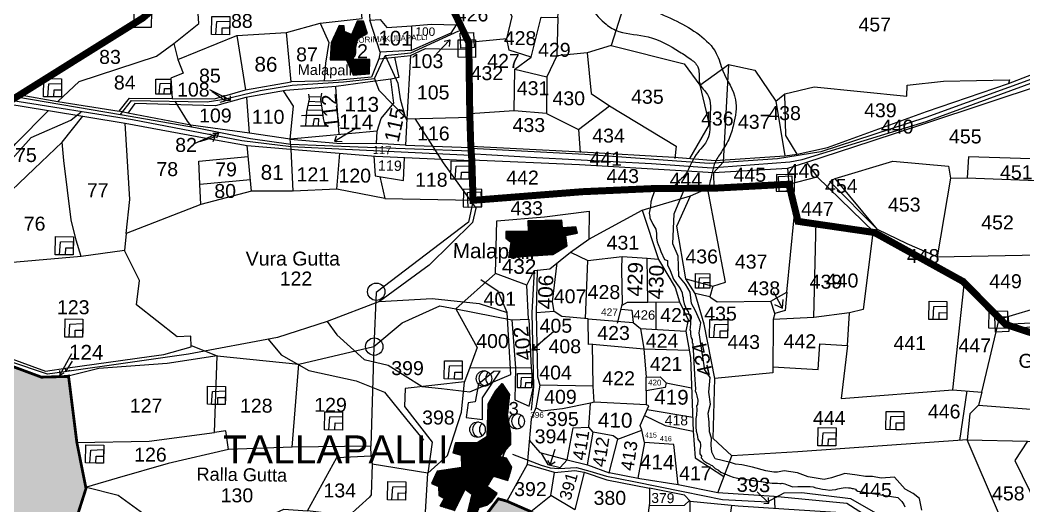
# Model space of a CAD drawing. Header units: inches. Extents: x 215816 to 245985, y 1583903 to 1595496.
# Drawn here: x 217720 to 219158, y 1590364 to 1591060 of the extents above; entities that cross this region are included whole.
import ezdxf
from ezdxf.enums import TextEntityAlignment as Align

# ---------------------------------------------------------------- set-up
doc = ezdxf.new("R2010")
doc.units = ezdxf.units.IN
doc.header["$MEASUREMENT"] = 0
doc.linetypes.add('ACAD_ISO03W100', pattern=[30, 12, -18])
for name, color, linetype in [('BOUNDRY STONES', 240, 'Continuous'), ('PLOT', 7, 'Continuous'), ('PLOT NO', 7, 'Continuous'), ('PLOTS', 7, 'Continuous'), ('PLOTS NO', 7, 'Continuous'), ('ROAD', 1, 'Continuous'), ('ROADS', 1, 'Continuous'), ('STREAM', 4, 'Continuous'), ('STREAMS', 4, 'Continuous'), ('text1', 7, 'Continuous'), ('VILLAGE', 7, 'Continuous'), ('VILLAGE BOUNDARY STONES', 1, 'Continuous'), ('VILLAGE BOUNDRY', 5, 'Continuous'), ('wells', 7, 'Continuous'), ('WUA -18', 3, 'Continuous')]:
    doc.layers.add(name, color=color, linetype=linetype)
doc.styles.get("Standard").update_dxf_attribs({"font": 'arial.ttf'})
pattern_1 = [(44.193514, (205038.9527, 1584225.1365), (-0.61346905, 0.63098697), [])]

# ---------------------------------------------------------------- blocks, each defined once
blk = doc.blocks.new('VBV BVB')
at = {"layer": 'wells'}
for points in [[(18263.9, 9973.8), (18300.3, 9973.8), (18300.3, 9936.9), (18263.9, 9936.9)], [(18274.1, 9963.3), (18300.3, 9964.6), (18300.3, 9936.9), (18272.6, 9936.9)], [(18285.1, 9951.1), (18300.3, 9951.1), (18300.3, 9936.9), (18285.1, 9936.9)]]:
    blk.add_lwpolyline(points, close=True, dxfattribs=at)
blk = doc.blocks.new('FGCFTCFTCF')
at = {"layer": 'wells'}
blk.add_circle((17641.3, 9533.1), 22.4, dxfattribs=at)
for centre, start, end in [((17649.2, 9533.6), 103.4859, 263.2384), ((17668.8, 9534), 129.795, 234.0532)]:
    blk.add_arc(centre, 22.4, start, end, dxfattribs=at)
blk = doc.blocks.new('gdggfg')
at = {"layer": 'PLOTS NO'}
for points in [[(18501.3, 7805), (18515.5, 7835.3)], [(18497.2, 7814.7), (18501.3, 7805), (18512.2, 7809.6)]]:
    blk.add_lwpolyline(points, dxfattribs=at)

msp = doc.modelspace()

# ---------------------------------------------------------------- hatches: boundary and pattern name
at = {"layer": 'PLOTS NO'}
h = msp.add_hatch(color=2, dxfattribs=at)
h.dxf.hatch_style = 1
h.paths.add_polyline_path([(217358.30355, 1589909.19877), (217356.54112, 1590017.1444), (217220.75833, 1590007.70882), (217175.56414, 1589960.58158), (217167.70011, 1589959.59648), (217181.96688, 1590006.41822), (217199.75081, 1590091.01179), (217216.54209, 1590206.95821), (217206.08805, 1590274.24576), (217203.00432, 1590304.994), (217349.53812, 1590327.25699), (217347.07371, 1590341.82641), (217422.96489, 1590344.93486), (217419.54553, 1590406.04792), (217479.11407, 1590443.49797), (217486.7374, 1590464.17034), (217542.42323, 1590453.25622), (217551.41763, 1590447.95051), (217565.02647, 1590446.33943), (217596.45784, 1590483.86608), (217600.93685, 1590562.01422), (217705.71027, 1590565.62338), (217750.91915, 1590548.81829), (217787.28894, 1590549.75976), (217789.7583, 1590550.37017), (217801.66344, 1590455.39247), (217814.78343, 1590389.51145), (217785.59443, 1590297.86677), (217840.3145, 1590308.70068), (218020.7866, 1590296.68796), (218081.16529, 1590288.59459), (218004.18675, 1590226.43689), (217927.5175, 1590225.84458), (217924.52055, 1590063.59249), (217993.89559, 1590067.38408), (218097.42578, 1590112.14853), (218155.7052, 1590151.41383), (218169.84391, 1590163.97732), (218248.01161, 1590196.51287), (218267.19975, 1590207.68945), (218306.09444, 1590238.92061), (218322.97831, 1590239.69281), (218361.17188, 1590316.84683), (218405.10868, 1590374.65696), (218417.42599, 1590371.21234), (218451.65907, 1590356.30006), (218466.64424, 1590350.84972), (218462.3506, 1590327.79851), (218448.39201, 1590252.85921), (218552.20022, 1590237.94934), (218542.64931, 1590218.33557), (218546.19626, 1590199.02148), (218531.80829, 1590145.79305), (218611.78377, 1590116.03357), (218610.9646, 1590096.59915), (218648.45302, 1590094.61395), (218704.47208, 1590096.95173), (218768.89258, 1590086.77145), (218775.96777, 1590131.54302), (218785.71983, 1590130.00192), (218782.26844, 1590149.37493), (218795.10182, 1590182.6925), (218785.97637, 1590184.37837), (218796.85667, 1590235.95528), (218810.84806, 1590235.75832), (218846.59319, 1590232.30235), (218862.96349, 1590228.78597), (218855.65845, 1590194.7778), (218863.74331, 1590162.94078), (218918.70883, 1590163.87263), (218963.25647, 1590157.96482), (218941.28717, 1590102.9219), (218929.24075, 1590072.74023), (218920.7019, 1590058.35093), (218917.62971, 1590053.17382), (218910.81201, 1590049.59416), (218903.99431, 1590046.01451), (218829.19118, 1589961.40645), (218779.47231, 1589900.26095), (218757.29639, 1589852.54687), (218652.34389, 1589816.97409), (218589.47822, 1589748.9489), (218500.2239, 1589762.55543), (218441.82919, 1589731.91412), (218375.6784, 1589738.26438), (218266.33607, 1589748.76088), (218241.9476, 1589729.46268), (218201.72405, 1589738.14195), (218188.79594, 1589742.16495), (218127.1924, 1589775.43774), (218131.00836, 1589811.38986), (218079.82602, 1589821.14557), (217998.5837, 1589811.12806), (217982.26913, 1589823.3161), (217992.62, 1589849.3299), (217861.98645, 1589860.55323), (217844.04887, 1589840.41956), (217839.48126, 1589839.11897), (217795.75701, 1589979.85098), (217704.43275, 1589974.39242), (217608.5486, 1589950.54086), (217490.72947, 1589918.52957), (217464.37695, 1589909.78229), (217394.02851, 1589908.60279)])
at = {"layer": 'VILLAGE'}
h = msp.add_hatch(dxfattribs=at)
h.set_pattern_fill('ANSI31', color=30, scale=7.040404, angle=-0.8064863)
h.set_pattern_definition(pattern_1)
h.paths.add_polyline_path([(218177.0848, 1591052.56585), (218165.76594, 1591027.72598), (218164.25649, 1591003.00573), (218187.49673, 1591002.57684), (218197.09385, 1590981.36157), (218220.54162, 1590983.33715), (218221.15416, 1591003.42056), (218197.39935, 1591004.14508), (218203.76262, 1591033.30942), (218217.72515, 1591041.01788), (218212.14441, 1591058.72474), (218203.12253, 1591058.46016), (218198.39109, 1591047.30308), (218195.04903, 1591039.42226), (218184.70278, 1591043.80985), (218184.6041, 1591052.06498)])
h = msp.add_hatch(dxfattribs=at)
h.set_pattern_fill('ANSI31', color=30, scale=7.040404, angle=-0.8064863)
h.set_pattern_definition(pattern_1)
h.paths.add_polyline_path([(218419.68767, 1590720.21682), (218483.12173, 1590724.5557), (218503.50621, 1590736.97474), (218501.96321, 1590751.44633), (218518.4797, 1590754.95091), (218516.11477, 1590764.20225), (218497.12864, 1590762.4764), (218496.10353, 1590773.7537), (218447.36707, 1590772.49222), (218447.75145, 1590757.64208), (218415.71874, 1590757.49121), (218415.7646, 1590747.75424), (218423.23438, 1590741.93899)])
h = msp.add_hatch(dxfattribs=at)
h.set_pattern_fill('ANSI31', color=30, scale=7.040404, angle=-0.8064863)
h.set_pattern_definition(pattern_1)
h.paths.add_polyline_path([(218343.85266, 1590455.26422), (218339.95083, 1590440.48972), (218351.90493, 1590437.33273), (218352.59145, 1590419.59073), (218317.36763, 1590414.01769), (218309.46074, 1590396.71384), (218319.60273, 1590392.07952), (218319.78729, 1590379.41726), (218327.65376, 1590375.08471), (218321.47477, 1590363.86571), (218342.46812, 1590357.4611), (218357.43709, 1590388.38641), (218367.11219, 1590381.12593), (218359.82333, 1590351.41177), (218374.35805, 1590351.47102), (218377.67685, 1590361.97885), (218388.82524, 1590365.51603), (218395.77591, 1590371.2233), (218403.59738, 1590382.45939), (218389.34196, 1590392.38262), (218398.39084, 1590406.80818), (218418.91655, 1590400.71423), (218424.56185, 1590419.72877), (218416.98983, 1590432.80153), (218406.71595, 1590435.05706), (218423.18211, 1590452.54212), (218423.01376, 1590468.54107), (218418.42187, 1590496.01651), (218421.19321, 1590523.94711), (218410.58399, 1590539.92841), (218400.6415, 1590528.19438), (218390.6104, 1590510.54542), (218389.16771, 1590464.38932), (218375.03172, 1590455.08917)])

# ---------------------------------------------------------------- linework, layer by layer
at = {"layer": 'BOUNDRY STONES'}
for points in [[(217908.88812, 1591072.67369), (217883.42471, 1591073.03213), (217883.10268, 1591050.15518), (217908.56609, 1591049.79674)], [(218347.73063, 1591031.94052), (218372.57331, 1591031.59081), (218372.22165, 1591006.6095), (218347.37897, 1591006.95921)], [(218829.40292, 1590838.56496), (218803.19836, 1590838.93383), (218802.86087, 1590814.95888), (218829.06543, 1590814.59001)], [(218381.25384, 1590817.42708), (218355.32712, 1590817.79205), (218354.97197, 1590792.56274), (218380.8987, 1590792.19778)], [(219134.51455, 1590642.97043), (219107.31909, 1590643.35325), (219106.98163, 1590619.38015), (219134.17709, 1590618.99733)]]:
    msp.add_lwpolyline(points, close=True, dxfattribs=at)
msp.add_lwpolyline([(219122.17365, 1590631.65291), (219192.29243, 1590653.07237)], dxfattribs=at)
for centre in [(218230.37083, 1590671.19002), (218227.49812, 1590592.4955)]:
    msp.add_circle(centre, 12.44164, dxfattribs=at)
at = {"layer": 'PLOT'}
for points in [[(218427.54742, 1590930.35403), (218428.60432, 1590989.59319), (218452.05244, 1591007.11972), (218466.35246, 1591064.05009), (218490.25902, 1591063.77224), (218491.42878, 1591075.25925), (218513.72563, 1591103.49658), (218526.37218, 1591129.28511), (218546.91876, 1591182.54981), (218556.72935, 1591249.24253), (218560.29516, 1591259.82759), (218549.25793, 1591302.90987), (218558.25659, 1591402.86184), (218571.80168, 1591439.34532), (218566.15539, 1591449.57222), (218534.04963, 1591440.68659), (218424.92789, 1591404.87307), (218413.70056, 1591415.13392), (218345.30322, 1591361.15678), (218321.58362, 1591382.20989)], [(219202.21458, 1591230.55616), (219074.179, 1591203.48207), (219024.29875, 1591194.02867), (218953.52207, 1591141.52296), (218926.9931, 1591138.02868), (218870.06604, 1591132.9262), (218762.10795, 1591101.20046), (218727.79913, 1591130.94617), (218668.92623, 1591122.93642), (218662.28911, 1591090.68984), (218594.56223, 1591110.87331), (218566.82724, 1591023.5375), (218532.28662, 1591013.25099), (218489.06461, 1591008.96689), (218474.51594, 1590978.86307), (218474.16695, 1590926.38185), (218427.54742, 1590930.35403), (218364.2215, 1590925.99925)], [(220172.9268, 1591204.93561), (220171.91623, 1591186.61823), (219957.16276, 1591144.74569), (219831.10471, 1591119.73511), (219673.82706, 1591054.97239), (219584.51446, 1591073.27674), (219454.12268, 1591136.91156), (219340.08443, 1591190.38258), (219321.96075, 1591173.03672), (219300.51271, 1591153.80682), (219277.77921, 1591065.08498), (219271.60382, 1591029.93851), (219253.82829, 1591018.54693), (219253.63627, 1590990.44384), (219254.328, 1590974.60089), (219249.89491, 1590844.21833), (219250.1325, 1590830.70748), (219207.82354, 1590820.04768), (219187.39353, 1590719.56314), (219180.02789, 1590653.63421), (219176.47225, 1590626.79794), (219131.04671, 1590624.4415)], [(218452.05244, 1591007.11972), (218420.72586, 1591017.14864), (218417.27366, 1591033.35234), (218424.85119, 1591065.31582), (218419.88351, 1591075.37912)], [(218490.25902, 1591063.77224), (218489.06461, 1591008.96689)], [(218417.27366, 1591033.35234), (218362.80358, 1591027.84493)], [(218566.82724, 1591023.5375), (218671.16858, 1590997.2674), (218693.78346, 1590966.8267), (218734.48197, 1590996.52778), (218772.49148, 1590988.33584), (218802.63289, 1590943.90262), (218815.30891, 1590954.35766), (218857.1982, 1590964.65803), (218989.95464, 1590951.25673), (218990.23274, 1590966.83225), (219042.23116, 1590972.39628), (219137.10169, 1590974.45612), (219135.71229, 1590969.22848)], [(218532.28662, 1591013.25099), (218538.00011, 1590954.9109), (218564.41061, 1590937.39763), (218659.80537, 1590879.58492), (218657.77915, 1590861.82618)], [(218365.68489, 1590879.61332), (218524.55057, 1590871.3067), (218656.65749, 1590863.92025), (218715.5703, 1590859.0044), (218815.32239, 1590865.7307), (218832.84803, 1590867.99236), (218876.27778, 1590877.62926), (219018.2262, 1590929.02706), (219135.71229, 1590969.22848), (219189.73269, 1590990.16225)], [(218428.60432, 1590989.59319), (218474.51594, 1590978.86307)], [(218734.48197, 1590996.52778), (218727.14293, 1590856.60554)], [(219172.15791, 1590625.14353), (219179.45593, 1590723.77413), (219200.71964, 1590829.46793), (219242.9635, 1590841.5866), (219242.18185, 1590859.09304), (219247.42743, 1590976.45355), (219186.63858, 1590968.24995), (219016.58439, 1590911.90023), (218938.50151, 1590886.38514), (218846.46453, 1590856.29255), (218819.0313, 1590847.3825), (218713.26279, 1590841.2504), (218666.98529, 1590844.30756), (218521.3876, 1590852.81263), (218367.18431, 1590859.64247)], [(218693.78346, 1590966.8267), (218706.79444, 1590910.79084), (218679.03266, 1590861.89283)], [(218802.63289, 1590943.90262), (218815.32239, 1590865.7307)], [(218832.84803, 1590867.99236), (218816.68954, 1590894.78086), (218815.30891, 1590954.35766)], [(218519.78924, 1590903.29944), (218564.41061, 1590937.39763)], [(218474.16695, 1590926.38185), (218519.78924, 1590903.29944), (218522.23969, 1590870.55154)], [(218727.14293, 1590856.60554), (218713.26279, 1590841.2504), (218713.69483, 1590819.33235)], [(218879.6956, 1590828.73361), (218887.21221, 1590833.10615), (218969.82586, 1590858.08034), (219049.46417, 1590850.99342), (219052.43178, 1590833.87728), (219033.23986, 1590721.29046), (218990.54299, 1590739.93557), (218947.7807, 1590760.04576), (218887.21221, 1590833.10615)], [(219242.18185, 1590859.09304), (219078.23367, 1590864.50578), (219076.36425, 1590834.21014)], [(218819.0313, 1590847.3825), (218821.12979, 1590825.09871)], [(218846.46453, 1590856.29255), (218861.76018, 1590835.63964), (218943.55336, 1590755.9211)], [(218821.12979, 1590825.09871), (218861.76018, 1590835.63964)], [(218879.6956, 1590828.73361), (218947.7807, 1590760.04576)], [(219052.43178, 1590833.87728), (219076.36425, 1590834.21014), (219200.71964, 1590829.46793)], [(219033.23986, 1590721.29046), (219179.45593, 1590723.77413)]]:
    msp.add_lwpolyline(points, dxfattribs=at)
at = {"layer": 'PLOTS'}
for points in [[(217774.31925, 1590943.67508), (217804.7468, 1590972.2075), (217915.47329, 1591008.23437), (217940.34302, 1591026.3773), (217976.22355, 1591055.25742), (217971.38135, 1591127.83901)], [(218149.99537, 1591055.58743), (218210.03772, 1591062.22911), (218207.57565, 1591084.48682), (218206.38266, 1591113.53551)], [(218218.33991, 1591100.72892), (218221.0466, 1591060.06586), (218236.0457, 1591061.06426), (218245.24162, 1591049.27287), (218281.28596, 1591052.02121), (218309.25089, 1591054.15351), (218344.55821, 1591053.07318), (218337.03219, 1591041.46946), (218280.78917, 1591016.72986), (218281.28596, 1591052.02121)], [(218280.78917, 1591016.72986), (218235.81833, 1591014.04586), (218221.0466, 1591060.06586)], [(218233.97204, 1591004.4309), (218223.51739, 1590978.25217), (218167.81368, 1590973.01198), (218108.71913, 1590971.60624), (218101.75431, 1591042.15242), (218149.99537, 1591055.58743), (218162.52491, 1591028.04343), (218157.63112, 1590998.50718), (218155.57177, 1590972.72077)], [(217946.34692, 1591003.441), (218030.8015, 1591038.01689), (218043.00271, 1590960.46237)], [(218030.8015, 1591038.01689), (218101.75431, 1591042.15242)], [(217940.34302, 1591026.3773), (217946.34692, 1591003.441), (217954.10298, 1590983.96647), (217936.05194, 1590976.77735), (217938.03275, 1590947.78704)], [(218235.81833, 1591014.04586), (218233.97204, 1591004.4309), (218279.13578, 1591009.44968), (218300.59699, 1591019.28549), (218320.82231, 1591018.82942), (218360.26503, 1591018.5975)], [(218256.55391, 1591006.94029), (218262.52625, 1590978.05233), (218251.29721, 1590975.73082), (218214.36625, 1590970.57195), (218172.86524, 1590964.77469), (218100.24625, 1590959.50526), (218043.57213, 1590949.03927), (218000.34912, 1590937.1388), (217884.52656, 1590940.65563), (217874.79665, 1590926.92945), (217862.35136, 1590929.70401), (217877.17938, 1590948.38372), (217998.88612, 1590947.19036), (218043.00271, 1590960.46237), (218108.71913, 1590971.60624)], [(218279.13578, 1591009.44968), (218274.08538, 1590918.75305), (218366.77389, 1590921.05244)], [(218271.99042, 1590881.13101), (218230.59376, 1590883.43616), (218231.58718, 1590901.27632), (218237.19661, 1590919.27232), (218255.53711, 1590941.19355), (218251.29721, 1590975.73082)], [(218107.17038, 1590889.43164), (218112.00195, 1590937.04946), (218097.31241, 1590958.96347)], [(218177.24466, 1590896.10283), (218172.26481, 1590964.73112)], [(217720.42729, 1590953.26296), (217774.31925, 1590943.67508), (217862.35136, 1590929.70401)], [(218107.17038, 1590889.43164), (218048.86986, 1590898.36061), (218045.23445, 1590949.34625)], [(217598.41959, 1590881.24268), (217658.99428, 1590819.07026), (217714.11494, 1590883.3009), (217761.11274, 1590930.46724)], [(217699.95936, 1590940.59177), (217761.11274, 1590930.46724), (217870.77474, 1590912.31165), (217987.03659, 1590891.14737), (218045.5409, 1590880.49726), (218107.46056, 1590875.43231), (218229.17808, 1590865.47598), (218366.1956, 1590859.02191)], [(217658.99428, 1590819.07026), (217686.12603, 1590795.65028), (217740.6561, 1590847.31187), (217780.63805, 1590885.19061), (217810.31196, 1590922.32184)], [(218048.86986, 1590898.36061), (217965.02233, 1590909.61993), (217874.79665, 1590926.92945)], [(218274.08538, 1590918.75305), (218271.99042, 1590881.13101), (218365.30346, 1590877.4751)], [(217979.13004, 1590796.1568), (217872.48794, 1590754.4991), (217877.45889, 1590803.24452), (217870.77474, 1590912.31165)], [(218231.58718, 1590901.27632), (218107.17038, 1590889.43164), (218173.94745, 1590883.77851), (218230.59376, 1590883.43616)], [(217872.48794, 1590754.4991), (217870.02694, 1590730.36636), (217807.93129, 1590721.77436), (217800.51956, 1590744.7328), (217793.75676, 1590774.13242), (217782.84058, 1590859.02915), (217780.63805, 1590885.19061)], [(218173.96154, 1590817.96468), (218111.36542, 1590815.13472), (218108.64376, 1590875.33553), (218107.17038, 1590889.43164)], [(218110.53103, 1590815.097), (218051.66519, 1590815.1187), (218045.5409, 1590880.49726)], [(217977.82632, 1590825.29314), (217976.3495, 1590858.29768), (218047.00048, 1590864.91586)], [(218242.81919, 1590804.75257), (218173.96154, 1590817.96468), (218178.18907, 1590869.64682)], [(218226.88044, 1590865.66393), (218228.88624, 1590837.07769), (218269.12382, 1590830.37759), (218270.685, 1590863.52084)], [(218051.66519, 1590815.1187), (217979.13004, 1590796.1568), (217977.82632, 1590825.29314), (218050.07811, 1590832.06128)], [(218235.4987, 1590835.97662), (218242.81919, 1590804.75257), (218368.95025, 1590802.04408), (218362.31726, 1590770.73037), (218230.4145, 1590670.21247), (218226.7803, 1590592.83918), (218267.46397, 1590626.54971), (218321.23412, 1590651.08377), (218344.22723, 1590646.54488), (218401.23368, 1590697.31942), (218403.13689, 1590772.6034), (218471.3548, 1590778.15156), (218535.01999, 1590786.52869), (218534.45839, 1590746.63319), (218611.24114, 1590787.98484), (218680.13681, 1590808.37175), (218707.52723, 1590820.46179)], [(218711.98894, 1590679.04817), (218730.52415, 1590684.9342), (218704.38784, 1590820.25178)], [(218719.3122, 1590383.31676), (218739.19056, 1590436.13455), (218712.71968, 1590460.87311), (218714.95385, 1590547.00957), (218700.02275, 1590624.49462), (218686.70268, 1590668.69182), (218673.76375, 1590689.75905), (218660.54449, 1590765.13147), (218680.13681, 1590808.37175)], [(217807.93129, 1590721.77436), (217715.08902, 1590713.46651), (217675.35649, 1590711.30296), (217686.12603, 1590795.65028)], [(218611.24114, 1590787.98484), (218634.40717, 1590717.053), (218658.22476, 1590677.03607), (218664.55696, 1590656.75799), (218676.7429, 1590631.08699), (218673.3737, 1590614.4263), (218680.15745, 1590576.73769), (218684.24957, 1590471.55836), (218686.9071, 1590433.24313), (218728.08257, 1590406.62007)], [(218707.69292, 1590663.71645), (218718.24017, 1590656.75933), (218795.21666, 1590657.43189), (218818.24409, 1590670.45454), (218828.77433, 1590777.37578)], [(218856.82481, 1590634.09065), (218860.02003, 1590772.35493)], [(218941.69397, 1590759.2308), (218927.27838, 1590645.74325), (218907.68892, 1590641.06424)], [(218445.95375, 1590680.3472), (218456.44638, 1590701.56113), (218478.64713, 1590703.9502), (218508.60456, 1590727.91062), (218534.45839, 1590746.63319)], [(217673.97893, 1590570.38134), (217703.5353, 1590576.76216), (217756.99551, 1590557.53297), (217788.54597, 1590561.99668), (217905.03347, 1590578.47715), (217926.25295, 1590581.47925), (217965.28778, 1590592.41093), (217964.63266, 1590607.4325), (217945.05892, 1590606.57886), (217887.26916, 1590652.4036), (217891.515, 1590687.37978), (217870.02694, 1590730.36636)], [(218508.60456, 1590727.91062), (218533.2157, 1590715.82056), (218582.50212, 1590721.68327), (218618.32841, 1590718.99345), (218634.16167, 1590717.8047)], [(218529.84864, 1590632.85681), (218533.2157, 1590715.82056)], [(218575.50628, 1590626.02179), (218583.1183, 1590654.1075), (218582.05508, 1590702.8589), (218582.50212, 1590721.68327)], [(218619.2402, 1590656.22603), (218618.32841, 1590718.99345)], [(218460.93882, 1590702.04457), (218459.50354, 1590641.11745), (218461.03771, 1590549.12606), (218464.32454, 1590537.18634), (218458.59399, 1590504.73596), (218452.00559, 1590488.83577), (218446.17017, 1590423.59204), (218417.42599, 1590371.21234), (218405.10868, 1590374.65696), (218361.17188, 1590316.84683), (218343.78961, 1590320.00072)], [(218485.17948, 1590643.00473), (218482.74154, 1590656.64867), (218489.55171, 1590712.67186)], [(218344.22723, 1590646.54488), (218424.31437, 1590630.73551), (218448.25737, 1590631.87335), (218445.95375, 1590680.3472), (218401.23368, 1590697.31942)], [(218673.76375, 1590689.75905), (218711.98894, 1590679.04817), (218707.69292, 1590663.71645), (218686.70268, 1590668.69182)], [(218904.97656, 1590594.10369), (218896.00724, 1590518.15966), (219055.74045, 1590530.66281), (219073.0449, 1590690.19939)], [(218818.24409, 1590670.45454), (218815.6774, 1590644.393), (218800.94786, 1590640.14088), (218795.21666, 1590657.43189)], [(218582.5264, 1590651.92362), (218589.9332, 1590655.98299), (218619.2402, 1590656.22603), (218664.63079, 1590656.60246)], [(218631.17309, 1590616.97318), (218630.84677, 1590656.32229)], [(218344.22723, 1590646.54488), (218374.68132, 1590591.38808), (218364.13537, 1590562.5174), (218356.64403, 1590542.00905), (218271.52905, 1590532.62998), (218270.87831, 1590506.9355), (218310.32373, 1590455.55054), (218304.0944, 1590411.18591)], [(218540.09667, 1590595.85245), (218534.15571, 1590595.76319), (218533.60301, 1590632.54633), (218496.22851, 1590635.6371), (218485.17948, 1590643.00473), (218459.50354, 1590641.11745)], [(218580.90215, 1590645.93068), (218596.11383, 1590644.53137), (218597.91823, 1590627.22764)], [(218798.3439, 1590563.63537), (218863.16086, 1590559.89164), (218865.26936, 1590596.39711), (218904.97656, 1590594.10369), (218907.68892, 1590641.06424), (218856.82481, 1590634.09065), (218798.36471, 1590631.39649)], [(218364.13537, 1590562.5174), (218452.58094, 1590561.98799), (218449.25753, 1590631.92088)], [(218424.31437, 1590630.73551), (218429.91862, 1590562.12364), (218428.71033, 1590516.10548), (218449.198, 1590507.40395), (218455.39458, 1590535.16702), (218452.58094, 1590561.98799)], [(218533.60301, 1590632.54633), (218597.91823, 1590627.22764), (218608.41952, 1590618.34639), (218613.26738, 1590589.5773)], [(218800.94786, 1590640.14088), (218798.36471, 1590631.39649), (218798.34119, 1590554.82835), (218714.95385, 1590547.00957)], [(219055.74045, 1590530.66281), (219097.2395, 1590527.32374), (219122.17365, 1590631.65291)], [(218608.41952, 1590618.34639), (218673.3737, 1590614.4263)], [(217965.20634, 1590594.2782), (218002.50327, 1590579.35473), (218119.32344, 1590567.55961), (218226.7803, 1590592.83918), (218222.36759, 1590449.88112), (218109.7479, 1590448.71884), (218119.32344, 1590567.55961)], [(218540.99994, 1590535.73878), (218540.09667, 1590595.85245), (218613.26738, 1590589.5773), (218616.66518, 1590548.86094)], [(218613.26738, 1590589.5773), (218678.19674, 1590587.63086)], [(218109.7479, 1590448.71884), (218018.58247, 1590445.36807), (218014.96549, 1590471.88327), (217998.79385, 1590469.67727), (218002.50327, 1590579.35473), (217931.08313, 1590568.44598), (217833.18091, 1590561.10399), (217787.28894, 1590549.75976), (217750.91915, 1590548.81829), (217705.71027, 1590565.62338), (217667.32849, 1590563.80198), (217615.04262, 1590563.26901), (217586.83107, 1590560.75943), (217529.60686, 1590550.48305), (217482.345, 1590550.60333), (217485.82412, 1590561.34545)], [(219092.76291, 1590508.59284), (219186.19466, 1590501.34272), (219251.70913, 1590511.65981), (219350.47092, 1590512.02579), (219455.62723, 1590532.05289), (219336.61101, 1590571.05726)], [(217558.99536, 1590238.20647), (217630.51312, 1590241.39427), (217720.56393, 1590224.7528), (217714.26943, 1590249.30009), (217752.09853, 1590276.91325), (217785.59443, 1590297.86677), (217814.78343, 1590389.51145), (217801.66344, 1590455.39247), (217789.7583, 1590550.37017)], [(218304.0944, 1590411.18591), (218332.29637, 1590436.67692), (218352.24338, 1590498.77801), (218356.64403, 1590542.00905)], [(218617.27087, 1590509.38449), (218616.66518, 1590548.86094), (218637.04102, 1590549.17356), (218645.41806, 1590540.80698), (218643.78903, 1590533.83629), (218616.96803, 1590529.12271)], [(218645.41806, 1590540.80698), (218681.84784, 1590533.28977)], [(218542.24644, 1590513.12288), (218540.99994, 1590535.73878), (218464.32454, 1590537.18634)], [(219097.2395, 1590527.32374), (219092.76291, 1590508.59284), (219079.92879, 1590496.20305), (219076.24232, 1590459.02445), (218834.11605, 1590441.67309), (218739.19056, 1590436.13455)], [(219065.76986, 1590458.27397), (219076.48998, 1590528.99327)], [(218449.29043, 1590458.4785), (218464.48323, 1590440.70941), (218503.80114, 1590430.52377), (218512.08456, 1590476.26806), (218534.64738, 1590477.22262), (218537.13075, 1590511.53616), (218496.82718, 1590503.3801), (218468.04943, 1590500.15039), (218458.59399, 1590504.73596)], [(218576.04945, 1590460.05846), (218610.5665, 1590472.75007), (218608.06789, 1590479.54548), (218620.67991, 1590507.86635), (218617.27087, 1590509.38449), (218542.24644, 1590513.12288), (218537.13075, 1590511.53616)], [(219166.14073, 1590249.91828), (219076.24232, 1590459.02445), (219162.70034, 1590456.93919), (219292.74403, 1590451.6858), (219353.64583, 1590453.93672), (219350.47092, 1590512.02579)], [(218683.49907, 1590490.84831), (218618.15848, 1590502.20436)], [(218614.3739, 1590493.70592), (218643.90243, 1590479.78371), (218684.24957, 1590471.55836)], [(217801.66344, 1590455.39247), (217904.98566, 1590457.38804), (217998.79385, 1590469.67727)], [(218466.44072, 1590440.2023), (218475.88606, 1590423.8487), (218493.46566, 1590419.60303), (218503.80114, 1590430.52377), (218532.65189, 1590423.04974), (218540.91308, 1590470.18523), (218534.64738, 1590477.22262)], [(218532.65189, 1590423.04974), (218563.73287, 1590411.88955), (218576.04945, 1590460.05846), (218569.38623, 1590464.69574), (218540.91308, 1590470.18523)], [(218614.47463, 1590455.21114), (218610.5665, 1590472.75007)], [(218662.46632, 1590394.66298), (218656.41971, 1590452.21663), (218614.47463, 1590455.21114), (218604.61931, 1590404.01835)], [(219162.70034, 1590456.93919), (219144.48067, 1590429.67717), (219176.80769, 1590364.10067), (219383.26474, 1590350.93559), (219384.25372, 1590405.33822), (219441.8863, 1590422.05779)], [(218018.58247, 1590445.36807), (217932.43522, 1590425.06116), (217859.42636, 1590404.07491), (217815.3903, 1590391.41684), (217860.9843, 1590379.97347), (217928.98702, 1590330.02884), (217975.51265, 1590319.70411), (218017.6752, 1590322.90265), (218097.76792, 1590359.73328), (218131.6943, 1590357.35972), (218173.94131, 1590433.93328), (218222.98205, 1590436.12365), (218222.36759, 1590449.88112)], [(218222.98205, 1590436.12365), (218224.26692, 1590424.39416), (218222.88055, 1590380.33759), (218220.73372, 1590376.74919), (218191.01036, 1590350.12256), (218131.6943, 1590357.35972)], [(218198.00806, 1590281.37786), (218316.21768, 1590262.44092), (218343.78961, 1590320.00072), (218299.63243, 1590331.8488), (218304.0944, 1590411.18591), (218224.26692, 1590424.39416)], [(218451.65907, 1590356.30006), (218480.16757, 1590379.16122), (218485.54328, 1590412.4253), (218446.17017, 1590423.59204)], [(218485.54328, 1590412.4253), (218514.49985, 1590415.30872), (218527.91819, 1590412.57549), (218514.61335, 1590358.78663), (218480.16757, 1590379.16122)], [(218527.91819, 1590412.57549), (218560.50145, 1590401.93947), (218621.43485, 1590389.99577), (218621.5015, 1590368.4743), (218615.42049, 1590324.03412), (218590.67333, 1590322.92853), (218586.66531, 1590348.24656), (218576.95599, 1590346.7095), (218577.76728, 1590310.38859), (218605.6847, 1590304.17994), (218608.63637, 1590323.73104)], [(218799.79697, 1590378.00388), (218719.3122, 1590383.31676), (218662.46632, 1590394.66298), (218607.67111, 1590403.43083), (218563.73287, 1590411.88955)], [(218615.42049, 1590324.03412), (218679.08992, 1590322.9603), (218679.90191, 1590371.10442), (218671.70888, 1590379.94809), (218621.43485, 1590389.99577)], [(218361.17188, 1590316.84683), (218322.97831, 1590239.69281), (218333.45091, 1590131.66697), (218409.93051, 1590122.00674), (218477.33744, 1590104.88315), (218487.53039, 1590050.12799), (218599.00799, 1590037.47271), (218610.9646, 1590096.59915), (218611.78377, 1590116.03357), (218531.80829, 1590145.79305), (218546.19626, 1590199.02148), (218542.64931, 1590218.33557), (218552.20022, 1590237.94934), (218448.39201, 1590252.85921), (218462.3506, 1590327.79851), (218466.64424, 1590350.84972), (218451.65907, 1590356.30006), (218417.42599, 1590371.21234)], [(218621.04453, 1590365.13473), (218671.68609, 1590365.40944), (218678.94651, 1590372.13569)], [(218679.90191, 1590371.10442), (218748.28241, 1590364.34129), (218820.95927, 1590359.86521), (218888.10128, 1590355.73002), (218898.07187, 1590355.11594), (218920.12861, 1590345.91347), (218943.73154, 1590317.41187), (219005.04789, 1590264.65922), (219027.80946, 1590254.10125), (219028.21418, 1590282.16114), (219004.81889, 1590299.57379), (218968.87857, 1590326.32344), (218903.91768, 1590367.96722), (218799.79697, 1590378.00388), (218801.09148, 1590361.08884)], [(218721.98787, 1590291.26142), (218731.86792, 1590312.9553), (218739.34231, 1590365.2255)]]:
    msp.add_lwpolyline(points, dxfattribs=at)
at = {"layer": 'PLOTS NO'}
for points in [[(218316.73725, 1591011.69115), (218335.76851, 1591031.58734)], [(218327.33234, 1591030.02577), (218335.76851, 1591031.58734), (218334.67517, 1591022.24082)], [(218021.62561, 1590945.52925), (217992.11809, 1590960.21808)], [(218014.67989, 1590945.53075), (218021.62561, 1590945.52925), (218021.62688, 1590951.40685)], [(218170.51962, 1590886.93357), (218199.96029, 1590904.76756)], [(218004.59381, 1590898.10785), (217970.6545, 1590883.40858)], [(217996.37987, 1590898.02588), (218004.59381, 1590898.10785), (218001.72209, 1590890.93553)], [(218173.02089, 1590893.65705), (218170.51962, 1590886.93357), (218181.48912, 1590886.17838)], [(218811.97671, 1590647.71277), (218798.96111, 1590670.86509)], [(218800.31865, 1590652.93011), (218811.97671, 1590647.71277), (218813.0678, 1590659.87107)], [(218452.94497, 1590588.06019), (218484.04016, 1590614.25684)], [(218455.87003, 1590594.9436), (218452.94497, 1590588.06019), (218459.42948, 1590587.34803)], [(217777.20165, 1590551.81092), (217794.45942, 1590582.59176)], [(217776.67406, 1590558.42906), (217777.20165, 1590551.81092), (217783.55538, 1590554.92354)]]:
    msp.add_lwpolyline(points, dxfattribs=at)
at = {"layer": 'ROAD'}
for points in [[(218363.59335, 1590869.20551), (218459.7593, 1590863.49791), (218624.18689, 1590854.95434), (218710.83764, 1590848.5893), (218721.50413, 1590849.53073), (218822.29509, 1590857.29224), (218840.07053, 1590860.64441), (219017.76219, 1590914.93811), (219192.39042, 1590978.68699), (219265.29632, 1590976.49375), (219423.40159, 1590953.35186), (219634.42378, 1590928.03992), (219744.06399, 1590916.91959), (219930.23367, 1590900.21881), (220011.67647, 1590902.9131), (220169.31722, 1590876.23979), (220466.46024, 1590829.12059), (220719.44222, 1590788.76448), (220961.49401, 1590756.38521)], [(221587.70582, 1590675.81742), (221484.12062, 1590725.15306), (221479.16217, 1590729.76783), (221238.70852, 1590746.92034), (220981.96758, 1590780.62801), (220957.82157, 1590766.2274), (220949.45888, 1590760.8795), (220788.24387, 1590787.53395), (220221.72668, 1590874.66716), (220010.64037, 1590908.22531), (219912.56209, 1590906.05041), (219680.40091, 1590929.22377), (219341.87559, 1590970.88113), (219250.77358, 1590985.63929), (219194.70621, 1590985.17728), (219017.00419, 1590920.49593), (218866.867, 1590871.61067), (218804.70169, 1590861.39212), (218706.9941, 1590854.70358), (218528.85314, 1590867.47002), (218365.61612, 1590876.04096)], [(219140.22552, 1590617.88164), (219208.44846, 1590625.43116), (219259.96443, 1590613.98417), (219299.08486, 1590583.61641), (219330.33807, 1590547.79973)]]:
    msp.add_lwpolyline(points, dxfattribs=at)
at = {"layer": 'ROADS', "color": 1}
for points in [[(217864.22828, 1590924.76906), (217880.00827, 1590945.12141), (217988.18891, 1590942.83965), (218012.46363, 1590946.69111), (218064.13374, 1590959.3054), (218109.90829, 1590966.8712), (218183.20796, 1590971.55721), (218227.90636, 1590976.64592), (218243.30051, 1591009.28544), (218279.97458, 1591013.34351), (218348.44645, 1591044.5387)], [(218243.30051, 1591009.28544), (218261.05545, 1590969.96337), (218264.74531, 1590947.53018), (218271.457, 1590923.03945), (218273.96231, 1590916.54288)], [(218227.90636, 1590976.64592), (218233.85697, 1590959.88341), (218274.08538, 1590918.75305)], [(218365.85671, 1590866.03162), (218186.15428, 1590874.88379), (218108.29007, 1590878.71939), (218037.78801, 1590887.25739), (217881.34259, 1590917.06339), (217707.36182, 1590945.08886)], [(217715.55175, 1590950.2127), (217864.22828, 1590924.76906), (217971.30251, 1590906.445), (218050.36904, 1590890.70925), (218107.90707, 1590882.38359), (218204.58526, 1590878.81536), (218365.52584, 1590872.87532)], [(217941.77513, 1590943.81861), (217959.41956, 1590915.3976), (217965.91132, 1590907.36761)], [(217562.39963, 1590705.16442), (217577.2531, 1590705.6005), (217585.89776, 1590723.54271), (217639.0248, 1590783.11549), (217700.90818, 1590852.50698), (217736.03438, 1590891.89493), (217792.96335, 1590916.62136), (217807.88328, 1590928.89649)], [(218285.5782, 1590919.03816), (218326.27592, 1590855.89449), (218373.08965, 1590790.90417), (218368.21086, 1590770.19074), (218305.8826, 1590709.02743), (218234.78552, 1590657.30558), (218160.07187, 1590628.71229), (218088.71403, 1590605.50301), (217961.47224, 1590581.92784), (217874.73393, 1590569.52475), (217783.96442, 1590556.54521), (217759.66001, 1590553.06981), (217704.21383, 1590571.53933)], [(218456.44638, 1590701.56113), (218453.20939, 1590640.84127), (218455.39458, 1590535.16702), (218451.90208, 1590501.35105)], [(218160.07187, 1590628.71229), (218173.71945, 1590609.48896), (218212.90921, 1590573.96911), (218247.26695, 1590566.17865), (218296.03668, 1590535.33055), (218323.76358, 1590532.34541), (218364.45413, 1590527.96457), (218423.17977, 1590552.85176), (218417.55337, 1590641.20825), (218404.89657, 1590671.60108), (218379.94069, 1590688.30001)], [(218234.78552, 1590657.30558), (218310.53373, 1590661.48607), (218377.49961, 1590654.33128), (218417.55337, 1590641.20825)], [(218075.7162, 1590603.0948), (218094.32231, 1590580.83579), (218133.6959, 1590558.36117), (218201.37453, 1590543.31678), (218241.99885, 1590527.49567), (218274.34233, 1590487.89685), (218298.17903, 1590458.71305)], [(218425.53578, 1590438.54445), (218466.20579, 1590422.60524), (218479.20111, 1590419.05032), (218491.77158, 1590418.23182), (218516.95602, 1590419.67357), (218536.13653, 1590414.14292), (218560.0901, 1590407.23597), (218599.02538, 1590399.38812), (218669.51735, 1590385.17968), (218725.93902, 1590373.80726), (218790.34302, 1590370.47949), (218814.35061, 1590383.27952), (218839.82467, 1590383.53673), (218909.54528, 1590375.1652), (218948.66361, 1590352.44418), (218964.00874, 1590318.97264), (219000.1819, 1590286.52072), (219039.75149, 1590266.66725), (219059.25567, 1590251.40721), (219105.86909, 1590245.15421), (219166.27913, 1590217.41207)]]:
    msp.add_lwpolyline(points, dxfattribs=at)
at = {"layer": 'STREAM'}
for points in [[(220693.29547, 1593520.6654), (220684.45378, 1593488.60436), (220677.24044, 1593459.23667), (220672.33751, 1593441.7651), (220639.9802, 1593412.42502), (220625.23966, 1593404.77843), (220612.81437, 1593379.5458), (220593.31526, 1593360.98575), (220580.19095, 1593341.61837), (220559.84272, 1593327.38815), (220542.86606, 1593285.41915), (220521.46347, 1593255.82119), (220505.41899, 1593223.6681), (220493.26568, 1593198.32539), (220443.51086, 1593153.83893), (220408.19222, 1593114.8872), (220383.76672, 1593088.7971), (220355.65709, 1593060.64616), (220331.51639, 1593037.56259), (220291.86431, 1592993.8765), (220255.70343, 1592941.85355), (220237.79638, 1592920.0962), (220229.13929, 1592886.39796), (220203.43175, 1592867.0867), (220191.42761, 1592830.57315), (220167.51391, 1592794.57573), (220163.72708, 1592747.02435), (220102.45961, 1592704.06406), (220040.70463, 1592684.54642), (220003.49026, 1592672.74057), (219906.00959, 1592639.33691), (219801.74721, 1592595.0156), (219732.95625, 1592580.0857), (219635.9382, 1592523.79697), (219592.02015, 1592480.49398), (219567.39535, 1592455.93008), (219511.13166, 1592451.18321), (219452.29556, 1592403.86209), (219375.93582, 1592360.78662), (219291.70346, 1592352.41819), (219227.86564, 1592329.4555), (219145.53741, 1592307.34323), (219041.62356, 1592255.21602), (218990.36259, 1592221.95401), (218922.14957, 1592184.27039), (218863.02928, 1592130.79113), (218840.41681, 1592086.20472), (218813.11583, 1592046.43707), (218798.96608, 1591986.80859), (218781.62917, 1591911.73055), (218766.54521, 1591861.33485), (218767.25683, 1591832.87414), (218763.36916, 1591794.71055), (218750.10327, 1591765.85906), (218734.08782, 1591723.80194), (218718.6201, 1591669.47837), (218705.83266, 1591605.21831), (218671.70026, 1591555.64813), (218625.72856, 1591494.64325), (218600.68054, 1591479.55795), (218603.71357, 1591436.67529), (218617.65451, 1591425.00687), (218607.14491, 1591384.8716), (218597.29293, 1591342.53098), (218595.51302, 1591307.2549), (218600.97485, 1591259.61133), (218597.68466, 1591208.06619), (218588.99861, 1591164.66029), (218583.75626, 1591144.31387), (218576.04728, 1591116.59451), (218623.16646, 1591075.6803), (218693.05363, 1591038.77683), (218717.15362, 1591012.47773), (218726.66957, 1590987.20351), (218744.72022, 1590946.10874), (218741.82421, 1590910.78282), (218734.95748, 1590889.24653), (218722.99364, 1590869.15867), (218714.20378, 1590853.12326), (218710.41155, 1590837.86968), (218705.19409, 1590816.9657)], [(218522.55406, 1591097.09588), (218538.29607, 1591076.36718), (218559.41369, 1591054.11095), (218577.78282, 1591043.88392), (218619.7535, 1591036.10037), (218664.71675, 1591014.68791), (218681.12912, 1591003.71067), (218691.40117, 1590991.57552), (218693.4539, 1590969.46816), (218704.61666, 1590953.31913), (218708.16506, 1590918.62893), (218704.79194, 1590889.67459), (218688.44714, 1590867.63608), (218670.72417, 1590836.65738), (218657.36892, 1590822.2992), (218654.52194, 1590816.40096)]]:
    msp.add_spline(points, degree=3, dxfattribs=at)
at = {"layer": 'STREAMS', "color": 4}
for points in [[(218629.25441, 1590819.05741), (218628.00197, 1590814.14748), (218627.17157, 1590811.20268), (218625.32204, 1590805.90693), (218623.46419, 1590800.02011), (218622.77278, 1590792.93418), (218621.2593, 1590783.4946), (218621.98428, 1590778.95107), (218622.15101, 1590776.78061), (218626.36423, 1590767.85177), (218630.60501, 1590760.89352), (218631.4995, 1590754.37662), (218631.60798, 1590748.06789), (218632.31891, 1590742.53906), (218633.84655, 1590738.96972), (218636.12673, 1590732.82745), (218637.64864, 1590728.86405), (218643.20614, 1590717.35395), (218647.32475, 1590715.71913), (218647.27796, 1590709.70959), (218651.10798, 1590701.57452), (218656.05728, 1590688.89036), (218660.31193, 1590682.9175), (218663.98632, 1590677.74111), (218666.49703, 1590673.9609), (218668.40788, 1590669.59771), (218668.74115, 1590665.2568), (218669.69389, 1590662.87817), (218669.65229, 1590659.92227), (218671.14091, 1590653.59412), (218673.24604, 1590649.03116), (218674.58199, 1590645.85866), (218676.90378, 1590642.67238), (218678.03694, 1590639.1086), (218679.76719, 1590635.93064), (218679.7228, 1590632.77767), (218680.28679, 1590630.79874), (218680.23963, 1590627.44869), (218680.1897, 1590623.90156), (218679.96194, 1590621.73666), (218679.52862, 1590618.9833), (218679.49811, 1590616.81563), (218680.25361, 1590614.43977), (218680.00107, 1590610.50135), (218681.30354, 1590604.96419), (218682.47321, 1590602.67697), (218682.4094, 1590598.14454), (218683.37879, 1590596.94829), (218686.10666, 1590552.56211), (218687.37768, 1590531.58369), (218687.14715, 1590529.22171), (218688.4831, 1590526.0493), (218689.21345, 1590521.89993), (218690.70503, 1590515.76876), (218690.42456, 1590509.85966), (218688.81666, 1590507.71419), (218689.33885, 1590502.77936), (218688.82786, 1590494.50828), (218687.76989, 1590489.3985), (218687.89501, 1590484.27215), (218687.99775, 1590477.56927), (218688.50608, 1590471.64906), (218690.01153, 1590466.50328), (218690.9372, 1590459.89396), (218694.22264, 1590455.11727), (218694.58107, 1590452.54997), (218694.55888, 1590450.97344), (218694.33112, 1590448.80854), (218694.30615, 1590447.03502), (218693.4813, 1590444.48429), (218693.80089, 1590439.15809), (218696.11991, 1590435.77473), (218695.69214, 1590433.41553), (218699.17779, 1590428.83314), (218703.47682, 1590426.01317), (218706.41808, 1590424.78915), (218709.93683, 1590422.57151), (218711.31161, 1590422.15793), (218715.39694, 1590418.15844), (218720.09324, 1590415.53), (218723.60644, 1590412.9182), (218736.15399, 1590407.61699), (218741.25586, 1590405.77129), (218745.3828, 1590404.72762), (218747.94068, 1590404.29747), (218797.14215, 1590396.90344), (218804.64071, 1590397.19203), (218807.98737, 1590396.75077), (218810.15631, 1590396.72024), (218811.34217, 1590396.90066), (218815.07481, 1590395.86254), (218819.98221, 1590394.2167), (218826.85299, 1590391.95188), (218833.95725, 1590392.24602), (218837.70376, 1590392.19328), (218845.98538, 1590392.0767), (218851.70654, 1590392.19328), (218856.03627, 1590391.54107), (218859.57166, 1590390.50581), (218862.32659, 1590390.0728), (218869.00586, 1590388.2049), (218873.34391, 1590388.14383), (218879.63997, 1590387.06963), (218883.19478, 1590387.41382), (218888.32995, 1590387.93288), (218891.30431, 1590389.07362), (218895.85329, 1590389.99508), (218901.58277, 1590390.70281), (218906.5096, 1590390.43634), (218909.07302, 1590390.40025), (218911.81962, 1590389.37609), (218913.19718, 1590389.15959), (218916.53811, 1590388.32418), (218917.30748, 1590386.93362), (218919.85425, 1590385.71516), (218976.86274, 1590376.53415), (218982.70052, 1590370.93315), (218985.79445, 1590366.5533), (218987.12485, 1590362.98683)], [(219011.59815, 1590358.58711), (219008.15356, 1590374.99047), (218998.81887, 1590382.37796), (218987.52783, 1590388.34188), (218972.27991, 1590405.4875), (218953.14365, 1590404.30559), (218940.58846, 1590406.41732), (218930.90944, 1590406.55357), (218919.0801, 1590408.65508), (218901.08079, 1590410.84061), (218882.11846, 1590404.81885), (218871.67293, 1590402.0634), (218848.49809, 1590406.25961), (218833.33219, 1590412.0361), (218814.24699, 1590414.48165), (218804.78275, 1590412.67988), (218799.70142, 1590412.75141), (218787.86867, 1590414.61107), (218768.82432, 1590419.95845), (218753.86621, 1590423.31331), (218744.68162, 1590424.16828), (218737.69501, 1590426.44344), (218715.50505, 1590431.83509), (218710.80171, 1590441.57618), (218709.97, 1590451.26268), (218710.11298, 1590461.41926), (218707.58075, 1590470.64599), (218706.80692, 1590484.44356), (218705.50601, 1590497.41875), (218709.07404, 1590510.18771), (218706.65056, 1590527.1528), (218708.39861, 1590548.17096), (218700.81209, 1590559.40384), (218692.80454, 1590612.12961), (218694.9447, 1590626.61176), (218687.43988, 1590643.64838), (218681.53687, 1590654.13196), (218679.78335, 1590670.70113), (218673.1647, 1590681.92039), (218663.64586, 1590693.42236), (218662.35723, 1590722.22316), (218655.09765, 1590739.49822), (218656.67144, 1590782.52911), (218672.2002, 1590819.4127)]]:
    msp.add_lwpolyline(points, dxfattribs=at)
at = {"layer": 'VILLAGE'}
for points in [[(218177.0848, 1591052.56585), (218165.76594, 1591027.72598), (218164.25649, 1591003.00573), (218187.49673, 1591002.57684), (218197.09385, 1590981.36157), (218220.54162, 1590983.33715), (218221.15416, 1591003.42056), (218197.39935, 1591004.14508), (218203.76262, 1591033.30942), (218217.72515, 1591041.01788), (218212.14441, 1591058.72474), (218203.12253, 1591058.46016), (218198.39109, 1591047.30308), (218195.04903, 1591039.42226), (218184.70278, 1591043.80985), (218184.6041, 1591052.06498), (218177.0848, 1591052.56585)], [(218129.2672, 1590908.86605), (218130.83718, 1590929.22403), (218134.97037, 1590947.04219), (218133.98929, 1590953.94805)], [(218134.31424, 1590944.21365), (218150.80742, 1590943.19481)], [(218134.47983, 1590950.49512), (218150.84134, 1590950.18608)], [(218151.69959, 1590955.63712), (218150.2785, 1590946.61128), (218152.65109, 1590931.28609), (218154.49896, 1590919.35023), (218157.27757, 1590907.5295)], [(218131.36575, 1590931.5027), (218152.65109, 1590931.28609)], [(218132.90377, 1590938.13311), (218151.63406, 1590937.85536)], [(218123.28867, 1590923.24392), (218130.41421, 1590923.73944), (218153.79591, 1590923.89144)], [(218139.83397, 1590908.83016), (218142.03268, 1590919.1399), (218147.41455, 1590918.97879), (218147.11001, 1590908.80544)], [(218121.7077, 1590908.89172), (218162.03996, 1590908.75473)], [(218419.68767, 1590720.21682), (218483.12173, 1590724.5557), (218503.50621, 1590736.97474), (218501.96321, 1590751.44633), (218518.4797, 1590754.95091), (218516.11477, 1590764.20225), (218497.12864, 1590762.4764), (218496.10353, 1590773.7537), (218447.36707, 1590772.49222), (218447.75145, 1590757.64208), (218415.71874, 1590757.49121), (218415.7646, 1590747.75424), (218423.23438, 1590741.93899), (218419.68767, 1590720.21682)], [(218358.87962, 1590491.27692), (218382.35233, 1590488.04403), (218382.52619, 1590519.17761), (218407.90556, 1590557.44231), (218398.65122, 1590557.04487), (218376.88358, 1590538.67911), (218371.86612, 1590513.24761), (218362.07218, 1590512.06613), (218359.20276, 1590491.23242)], [(218343.85266, 1590455.26422), (218375.03172, 1590455.08917), (218389.16771, 1590464.38932), (218390.6104, 1590510.54542), (218400.6415, 1590528.19438), (218410.58399, 1590539.92841), (218421.19321, 1590523.94711), (218418.42187, 1590496.01651), (218395.66002, 1590493.43437), (218390.0557, 1590492.7986)], [(218377.67685, 1590361.97885), (218388.82524, 1590365.51603), (218395.77591, 1590371.2233), (218403.59738, 1590382.45939), (218389.34196, 1590392.38262), (218398.39084, 1590406.80818), (218418.91655, 1590400.71423), (218424.56185, 1590419.72877), (218416.98983, 1590432.80153), (218406.71595, 1590435.05706), (218423.18211, 1590452.54212), (218423.01376, 1590468.54107), (218418.42187, 1590496.01651)], [(218399.36732, 1590495.14919), (218400.68262, 1590493.11772), (218394.85745, 1590477.09618), (218395.31848, 1590462.10438), (218394.96646, 1590453.72787)], [(218397.77004, 1590485.10695), (218415.13166, 1590485.05944)], [(218400.16756, 1590491.70111), (218415.14484, 1590489.87582)], [(218420.77336, 1590452.64334), (218417.86754, 1590465.76099), (218415.11287, 1590478.19631), (218415.15447, 1590493.39328)], [(218391.05812, 1590474.30395), (218419.66991, 1590473.6196)], [(218396.28745, 1590481.02925), (218415.12049, 1590480.97771)], [(218343.85266, 1590455.26422), (218339.95083, 1590440.48972), (218351.90493, 1590437.33273), (218352.59145, 1590419.59073), (218317.36763, 1590414.01769), (218309.46074, 1590396.71384), (218319.60273, 1590392.07952), (218319.78729, 1590379.41726), (218327.65376, 1590375.08471), (218321.47477, 1590363.86571)], [(218395.16102, 1590467.22466), (218417.86754, 1590465.76099)], [(218404.85899, 1590453.31214), (218404.70426, 1590462.14505), (218411.74412, 1590462.26837), (218411.35626, 1590453.03909)], [(218391.17086, 1590453.88738), (218423.18211, 1590452.54212)], [(218342.46812, 1590357.4611), (218357.43709, 1590388.38641), (218367.11219, 1590381.12593), (218359.82333, 1590351.41177)]]:
    msp.add_lwpolyline(points, dxfattribs=at)
at = {"layer": 'VILLAGE BOUNDARY STONES'}
for points in [[(218350.46819, 1591041.45082), (218369.51263, 1591042.30115), (218370.47362, 1591020.77832), (218351.42918, 1591019.92799)], [(218806.18804, 1590836.2856), (218825.23247, 1590837.13593), (218826.19346, 1590815.61311), (218807.14903, 1590814.76278)], [(218360.91955, 1590813.32225), (218379.96399, 1590814.17258), (218380.92498, 1590792.64975), (218361.88054, 1590791.79942)], [(219115.94679, 1590634.81368), (219134.99123, 1590635.66401), (219135.95222, 1590614.14119), (219116.90778, 1590613.29086)]]:
    msp.add_lwpolyline(points, close=True, dxfattribs=at)
at = {"layer": 'VILLAGE BOUNDRY', "linetype": 'ACAD_ISO03W100', "const_width": 10}
for points in [[(218290.8139, 1591275.94324), (218236.02259, 1591250.06583), (218135.57113, 1591219.57871), (218092.16521, 1591200.8257), (218059.64794, 1591207.84601), (218015.17114, 1591220.61459), (217969.93771, 1591124.78042), (217895.6513, 1591062.73869), (217800.73971, 1591003.50845), (217703.21867, 1590942.4968)], [(219340.92382, 1590555.54678), (219131.04671, 1590624.4415), (219070.58355, 1590685.7222), (218943.55336, 1590755.9211), (218834.17818, 1590771.87964), (218821.12979, 1590825.09871), (218713.69483, 1590819.33235), (218631.24062, 1590819.0437), (218525.5726, 1590814.36892), (218368.95025, 1590802.04408), (218367.18431, 1590859.64247), (218366.55639, 1590866.90088), (218366.24523, 1590873.86987), (218365.68489, 1590879.61332), (218364.2215, 1590925.99925), (218362.80358, 1591027.84493), (218328.49628, 1591099.63359)]]:
    msp.add_lwpolyline(points, dxfattribs=at)
at = {"layer": 'WUA -18', "color": 17, "const_width": 4}
for points in [[(217705.71027, 1590565.62338), (217750.91915, 1590548.81829), (217787.28894, 1590549.75976), (217789.7583, 1590550.37017), (217801.66344, 1590455.39247), (217814.78343, 1590389.51145), (217785.59443, 1590297.86677)], [(218361.17188, 1590316.84683), (218405.10868, 1590374.65696), (218417.42599, 1590371.21234), (218451.65907, 1590356.30006)]]:
    msp.add_lwpolyline(points, dxfattribs=at)

# ---------------------------------------------------------------- block references
at = {"layer": 'PLOTS NO'}
for p, xscale, yscale, zscale, rotation in [((221097.07654, 1577147.2874), 0.7040403779441002, 0.7040403779441002, 0.7040403779441002, 79.72242636760771), ((230854.43744, 1585009.0306), 0.7040403779441005, 0.7040403779441005, 0.7040403779441005, 132.5317200737868), ((204333.35757, 1589946.76889), 0.7040403779441003, 0.7040403779441003, 0.7040403779441003, 339.7289717215283), ((207792.79238, 1587636.65173), 0.5184839270348334, 0.5184839270348334, 0.5184839270348334, 353.4168334630064), ((206305.72202, 1583235.5045), 0.7040403779441003, 0.7040403779441003, 0.7040403779441003, 7.685849279882148), ((219934.03033, 1576277.17637), 0.7040403779441003, 0.7040403779441003, 0.7040403779441003, 71.75800355646304)]:
    msp.add_blockref('gdggfg', p, dxfattribs=dict(at, xscale=xscale, yscale=yscale, zscale=zscale, rotation=rotation))
at = {"layer": 'wells', "rotation": 359.1935136976742}
for name, p, xscale, yscale, zscale in [('VBV BVB', (205038.95267, 1584225.13648), 0.7040403779441005, 0.7040403779441005, 0.7040403779441005), ('VBV BVB', (204798.16704, 1584136.08771), 0.7040403779441005, 0.7040403779441005, 0.7040403779441005), ('VBV BVB', (207267.22526, 1585354.02238), 0.5786024092179803, 0.5786024092179803, 0.5786024092179803), ('VBV BVB', (205381.37779, 1584018.17677), 0.7040403779441005, 0.7040403779441005, 0.7040403779441005), ('VBV BVB', (204814.93961, 1583909.82156), 0.7040403779441005, 0.7040403779441005, 0.7040403779441005), ('VBV BVB', (208366.14682, 1585247.84929), 0.5608736756411075, 0.5608736756411075, 0.5608736756411075), ('VBV BVB', (206065.67675, 1583817.20373), 0.7040403779441005, 0.7040403779441005, 0.7040403779441005), ('VBV BVB', (204828.626, 1583791.98939), 0.7040403779441005, 0.7040403779441005, 0.7040403779441005), ('VBV BVB', (205751.92474, 1583791.2615), 0.7040403779441005, 0.7040403779441005, 0.7040403779441005), ('VBV BVB', (205371.83769, 1583732.08222), 0.7040403779441005, 0.7040403779441005, 0.7040403779441005), ('FGCFTCFTCF', (209580.825, 1585948.29849), 0.4953184604337107, 0.4953184604337107, 0.4953184604337107), ('VBV BVB', (208111.15983, 1585104.97509), 0.5608736756411075, 0.5608736756411075, 0.5608736756411075), ('VBV BVB', (205032.81962, 1583695.60553), 0.7040403779441005, 0.7040403779441005, 0.7040403779441005), ('VBV BVB', (205200.5107, 1583659.12139), 0.7040403779441005, 0.7040403779441005, 0.7040403779441005), ('VBV BVB', (206004.12793, 1583659.51757), 0.7040403779441005, 0.7040403779441005, 0.7040403779441005), ('FGCFTCFTCF', (209571.71581, 1585875.23562), 0.4953184604337107, 0.4953184604337107, 0.4953184604337107), ('FGCFTCFTCF', (209627.59559, 1585887.02535), 0.4953184604337107, 0.4953184604337107, 0.4953184604337107), ('VBV BVB', (205906.87809, 1583636.32994), 0.7040403779441005, 0.7040403779441005, 0.7040403779441005), ('VBV BVB', (204858.35259, 1583611.72084), 0.7040403779441005, 0.7040403779441005, 0.7040403779441005), ('VBV BVB', (205290.93322, 1583558.89577), 0.7040403779441005, 0.7040403779441005, 0.7040403779441005), ('FGCFTCFTCF', (209568.55019, 1585796.3832), 0.4953184604337107, 0.4953184604337107, 0.4953184604337107)]:
    msp.add_blockref(name, p, dxfattribs=dict(at, xscale=xscale, yscale=yscale, zscale=zscale))

# ---------------------------------------------------------------- texts
at = {"layer": 'PLOT NO'}
msp.add_text('KORIMAKULAPALLI', height=8.2830561, rotation=2.5565452, dxfattribs=at).set_placement((218250.47287, 1591033.62063), align=Align.MIDDLE_CENTER)
at = {"layer": 'PLOTS NO'}
for s, p in [('426', (218367.50198, 1591068.2066)), ('457', (218944.0224, 1591053.79156)), ('428', (218436.24698, 1591034.19222)), ('429', (218485.31158, 1591017.49118)), ('427', (218412.49033, 1591001.64521)), ('432', (218388.76822, 1590984.12014)), ('431', (218454.85535, 1590962.5816)), ('430', (218505.92306, 1590948.06909)), ('435', (218618.56751, 1590950.29984)), ('436', (218718.69978, 1590919.0863)), ('438', (218814.98938, 1590926.88408)), ('439', (218952.06348, 1590930.90531)), ('433', (218448.80721, 1590909.83444)), ('437', (218771.42762, 1590914.44363)), ('440', (218976.21781, 1590907.49449)), ('434', (218562.93004, 1590894.63884)), ('455', (219073.68107, 1590893.50803)), ('441', (218558.96021, 1590861.59706)), ('442', (218439.71933, 1590834.58245)), ('443', (218583.1769, 1590836.78962)), ('445', (218765.16642, 1590838.61817)), ('446', (218842.64861, 1590844.17681)), ('451', (219146.69997, 1590842.19211)), ('444', (218673.73779, 1590831.73712)), ('454', (218896.17605, 1590822.60994)), ('447', (218861.88489, 1590789.75981)), ('453', (218986.30572, 1590795.84764)), ('452', (219119.79719, 1590770.32174)), ('448', (219013.40385, 1590722.19022)), ('449', (219131.25756, 1590686.17036))]:
    msp.add_text(s, height=20, dxfattribs=at).set_placement(p, align=Align.MIDDLE_CENTER)
for s, p in [('88', (218022.3636, 1591048.84718)), ('83', (217833.58564, 1590997.35261)), ('87', (218115.60072, 1591001.00289)), ('102', (218171.86774, 1591005.5307)), ('103', (218279.68875, 1590991.30364)), ('85', (217976.58019, 1590970.55502)), ('84', (217854.67732, 1590960.71453)), ('108', (217945.19157, 1590950.51861)), ('105', (218288.53122, 1590946.48015)), ('109', (217976.70259, 1590913.4676)), ('110', (218052.27065, 1590911.61282)), ('116', (218288.80616, 1590887.77712)), ('82', (217942.48316, 1590871.33941)), ('75', (217713.16798, 1590856.83456)), ('78', (217915.54193, 1590836.70729)), ('79', (217999.72098, 1590836.34705)), ('121', (218116.2765, 1590829.17315)), ('120', (218176.24235, 1590827.3642)), ('118', (218285.84886, 1590821.48795)), ('77', (217815.97517, 1590806.51181)), ('80', (217998.47554, 1590805.38352)), ('433', (218422.4686, 1590780.73822)), ('76', (217725.63617, 1590758.6206)), ('431', (218560.14752, 1590731.34143)), ('Vura Gutta', (218043.34753, 1590708.56175)), ('436', (218672.97122, 1590711.62644)), ('437', (218743.73755, 1590704.22849)), ('122', (218092.08271, 1590680.03674)), ('438', (218761.98469, 1590666.00701)), ('439', (218850.87147, 1590675.50567)), ('440', (218873.99835, 1590677.21822)), ('401', (218383.91868, 1590651.03276)), ('407', (218484.52885, 1590654.57278)), ('428', (218533.04907, 1590660.69559)), ('123', (217773.17959, 1590638.96189)), ('425', (218636.8811, 1590627.66316)), ('435', (218699.92612, 1590629.86698)), ('405', (218464.19793, 1590612.45207)), ('423', (218546.80227, 1590602.03702)), ('400', (218373.4509, 1590590.5171)), ('408', (218476.96189, 1590582.94719)), ('424', (218616.24672, 1590590.9375)), ('443', (218733.1209, 1590589.16818)), ('442', (218813.53996, 1590590.26614)), ('441', (218970.9304, 1590587.55915)), ('447', (219063.95966, 1590584.22072)), ('399', (218251.83785, 1590551.74045)), ('421', (218622.05273, 1590557.68426)), ('Ginnela Garugu', (219149.78101, 1590562.15193)), ('404', (218463.7204, 1590545.37074)), ('422', (218554.06614, 1590537.18894)), ('409', (218470.73795, 1590510.65366)), ('127', (217877.47244, 1590498.09468)), ('128', (218035.25443, 1590497.95532)), ('129', (218141.58064, 1590499.17908)), ('398', (218295.99582, 1590481.03121)), ('395', (218473.64337, 1590478.81445)), ('444', (218855.62112, 1590480.24506)), ('446', (219020.13784, 1590489.66384)), ('394', (218457.12707, 1590454.03162)), ('126', (217883.7087, 1590427.84307)), ('397', (218373.77953, 1590430.01994)), ('417', (218663.94728, 1590401.30495)), ('134', (218154.75819, 1590376.59928)), ('392', (218427.75848, 1590378.53533)), ('445', (218921.84358, 1590377.06127)), ('130', (218007.57538, 1590369.58723)), ('380', (218541.46127, 1590365.95801)), ('458', (219111.97105, 1590372.4058))]:
    msp.add_text(s, height=20, dxfattribs=at).set_placement(p)
for s, height, rotation, p in [('101', 21.189139, 359.19351371, (218233.04885, 1591023.88867)), ('100', 12.146236, 359.19351371, (218286.35287, 1591037.72145)), ('86', 21.189139, 359.19351371, (218055.8153, 1590986.45089)), ('Malapalli', 14.911266, 359.19351371, (218117.76997, 1590981.81932)), ('112', 21.189139, 96.47537269, (218178.12164, 1590906.23173)), ('113', 21.189139, 359.19351371, (218184.86655, 1590929.40168)), ('115', 21.189139, 77.87316647, (218262.13574, 1590883.89717)), ('114', 21.189139, 359.19351371, (218176.58743, 1590904.04064)), ('117', 11.432984, 359.19351371, (218225.2909, 1590868.37101)), ('119', 14.70568, 359.19351371, (218232.61294, 1590844.60682)), ('81', 21.189139, 359.19351371, (218064.67852, 1590831.66138)), ('Malapalli', 21.189139, 359.19351371, (218339.76765, 1590719.62848)), ('432', 21.189139, 359.19351371, (218409.96582, 1590697.09343)), ('429', 21.189139, 88.32473415, (218610.78043, 1590663.95822)), ('430', 21.189139, 88.32473415, (218640.93951, 1590659.92294)), ('406', 21.189139, 88.61982632, (218482.74348, 1590645.77881)), ('427', 10.396013, 359.19351371, (218552.06924, 1590636.976)), ('426', 13.342558, 359.19351371, (218598.54676, 1590631.49536)), ('402', 21.189139, 97.33145443, (218453.36065, 1590573.94034)), ('434', 21.189139, 102.59835238, (218712.8347, 1590552.44594)), ('124', 21.189139, 359.19351371, (217790.25827, 1590574.13501)), ('420', 8.24019, 359.19351371, (218619.39758, 1590537.13673)), ('419', 21.189139, 359.19351371, (218628.10804, 1590509.96869)), ('403', 18.606626, 359.19351371, (218390.91275, 1590495.16527)), ('396', 8.303429, 359.19351371, (218450.84227, 1590490.71228)), ('410', 21.189139, 359.19351371, (218547.57869, 1590477.03368)), ('418', 14.270669, 359.19351371, (218643.33667, 1590480.15265)), ('411', 18.417373, 81.42112777, (218529.15653, 1590428.74108)), ('415', 7.244075, 359.19351371, (218615.11461, 1590462.4191)), ('412', 18.417373, 81.42112777, (218557.82293, 1590419.28315)), ('413', 18.417373, 81.42112777, (218598.28124, 1590413.79835)), ('416', 7.244075, 359.19351371, (218636.53363, 1590457.2749)), ('414', 21.189139, 359.19351371, (218607.71769, 1590416.99342)), ('Ralla Gutta', 18.5701153, 359.19351371, (217972.87812, 1590400.87321)), ('391', 17.033847, 73.92446855, (218508.24268, 1590371.14451)), ('393', 20.609741, 359.19351371, (218746.21166, 1590384.71514)), ('379', 14.195107, 359.19351371, (218624.0114, 1590368.80205))]:
    msp.add_text(s, height=height, rotation=rotation, dxfattribs=at).set_placement(p)
at = {"layer": 'text1', "color": 1}
msp.add_text('TALLAPALLI', height=40, dxfattribs=at).set_placement((218011.11979, 1590425.40303))

doc.saveas('drawing.dxf')
